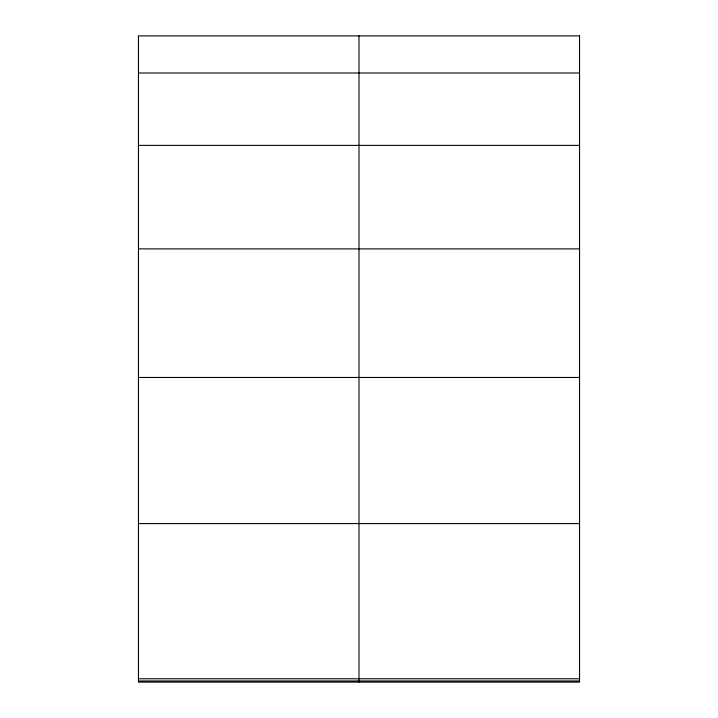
<?xml version="1.0" encoding="UTF-8"?>
<svg xmlns="http://www.w3.org/2000/svg" width="718" height="718" viewBox="0 0 718 718"><rect width="100%" height="100%" fill="white"/><g stroke="black" fill="none" stroke-linecap="round" stroke-linejoin="round"><path stroke-width="1.08" d="M138.457 72.985L579.543 72.985M138.457 145.386L579.543 145.386M138.457 248.886L579.543 248.886M138.457 377.462L579.543 377.462M138.457 523.593L579.543 523.593M138.457 678.779L579.543 678.779M138.457 680.969L579.543 680.969M359 35.9L359 682.1M579.543 35.9L138.457 35.9L138.457 682.1L579.543 682.1L579.543 35.9"/></g></svg>
